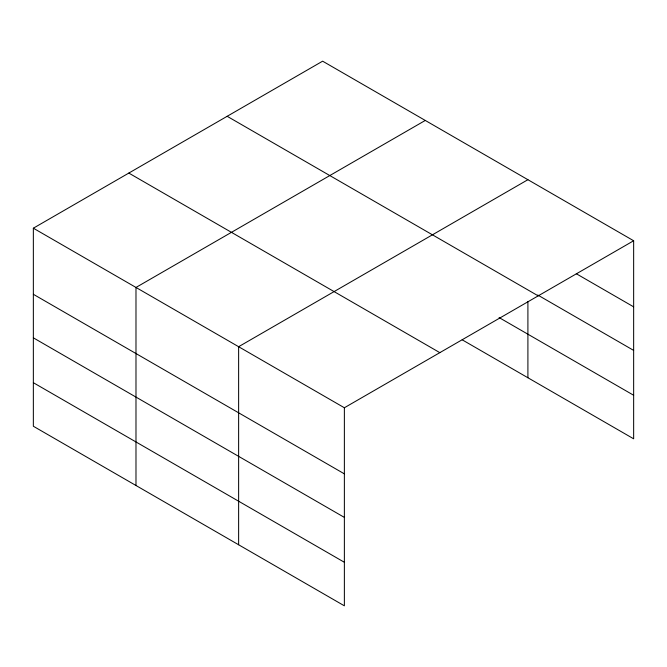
<?xml version="1.0" encoding="UTF-8"?>
<svg xmlns="http://www.w3.org/2000/svg" width="667" height="667" viewBox="0 0 667 667"><rect width="100%" height="100%" fill="white"/><g stroke="black" fill="none" stroke-linecap="round" stroke-linejoin="round"><path stroke-width="1" d="M344.372 517.4L344.372 407.762L33.35 228.197L33.35 426.246L344.372 605.819L344.372 517.4L33.35 337.835M462.181 339.803L633.65 438.803L633.65 240.754L322.628 61.181L33.35 228.197M425.263 120.444L135.985 287.452L135.985 485.509M527.905 179.698L238.628 346.707L238.628 544.764M344.372 407.762L633.65 240.754M576.296 273.728L633.65 306.845M537.76 295.031L633.65 350.392M227.164 116.3L538.186 295.865M499.091 317.567L633.65 395.256M128.814 173.078L439.836 352.651M33.35 294.289L344.372 473.853M33.35 382.7L344.372 562.273M527.905 301.576L527.905 377.747"/></g></svg>
